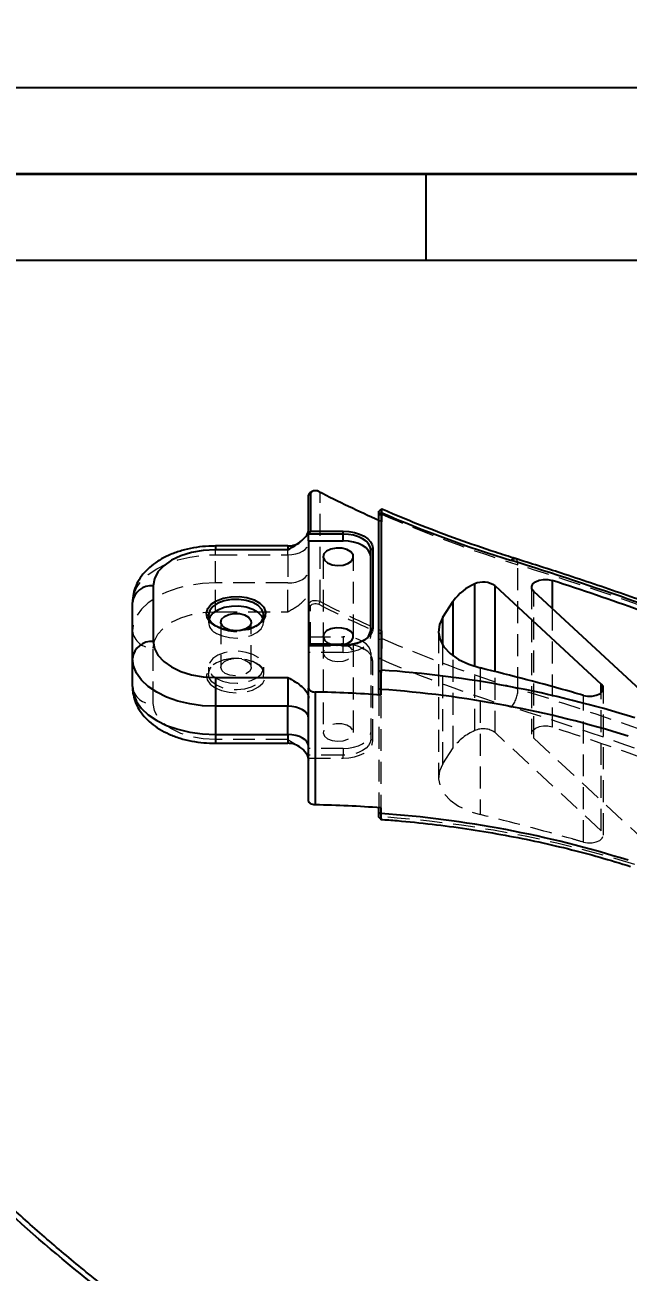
# Model space of a CAD drawing. Header units: millimetres. Extents: x 0 to 420, y -75 to 415.
# Drawn here: x 236.8 to 271.7, y 229.4 to 301.6 of the extents above; entities that cross this region are included whole.
import ezdxf

# ---------------------------------------------------------------- set-up
doc = ezdxf.new("R2010")
doc.units = ezdxf.units.MM
doc.linetypes.add('HIDDEN', pattern=[1.905, 1.27, -0.635])
doc.layers.add('SLD-0', color=179, linetype='Continuous')
doc.layers.add('치수선', color=104, linetype='Continuous')
doc.layers.add('도면층1', color=4, linetype='Continuous', lineweight=35)
doc.layers.add('도면층2', color=3, linetype='Continuous', lineweight=25)
doc.styles.add('SLDTEXTSTYLE0', font='TXT', dxfattribs={"width": 0.75})
doc.dimstyles.new('SLDDIMSTYLE5', dxfattribs={"dimtxt": 3.5, "dimasz": 3.302, "dimexe": 0, "dimexo": 0.0625, "dimgap": 0.875, "dimtad": 0, "dimtih": 1, "dimtoh": 1, "dimdec": 3, "dimlfac": 1.5, "dimrnd": 1e-09, "dimzin": 12, "dimdsep": 46, "dimtxsty": 'SLDTEXTSTYLE0', "dimblk1": 'NONE', "dimblk2": 'NONE', "dimsah": 1, "dimcen": 0, "dimadec": 0, "dimazin": 3, "dimtfac": 1, "dimtdec": 3, "dimtofl": 0, "dimtmove": 0, "dimatfit": 3, "dimldrblk": 'NONE', "dimfxl": 1, "dimfrac": 2, "dimtolj": 1, "dimtzin": 12, "dimarcsym": 0})

# ---------------------------------------------------------------- blocks, each defined once
blk = doc.blocks.new('_D_17')
at = {"layer": '치수선', "transparency": 16777216, "insert": (193.041, 184.053), "char_height": 3.5, "attachment_point": 1, "style": 'SLDTEXTSTYLE0'}
blk.add_mtext('R400', dxfattribs=at)
blk = doc.blocks.new('_None')
blk = doc.blocks.new('_D_20')
at = {"layer": '치수선', "transparency": 16777216}
blk.add_line((205.221, 112.967), (193.041, 112.967), dxfattribs=at)
at = {"layer": '치수선', "transparency": 16777216, "insert": (193.041, 117.479), "char_height": 3.5, "attachment_point": 1, "style": 'SLDTEXTSTYLE0'}
blk.add_mtext('R345', dxfattribs=at)

msp = doc.modelspace()

# ---------------------------------------------------------------- linework, layer by layer
at = {"color": 7, "linetype": 'Continuous', "lineweight": 25}
for p, q in [((253.199026, 274.421677), (253.319026, 274.519662)), ((253.199026, 272.170453), (253.199026, 274.421677)), ((253.401004, 274.633941), (253.316138, 274.584932)), ((253.319026, 274.519662), (253.319026, 272.337712)), ((257.399026, 273.413301), (257.279026, 273.315316)), ((257.279026, 264.198051), (257.279026, 273.315316)), ((257.399026, 273.413301), (257.399026, 264.296036)), ((253.199026, 272.170453), (253.319026, 272.337712)), ((255.199026, 272.170453), (253.199026, 272.170453)), ((253.199026, 271.778513), (253.199026, 272.170453)), ((253.319026, 272.337712), (255.199026, 272.337712)), ((255.199026, 272.170453), (255.199026, 272.337712)), ((255.199026, 271.778513), (255.199026, 272.170453)), ((251.999026, 271.480645), (247.799026, 271.480645)), ((247.799026, 271.480645), (247.799026, 271.260494)), ((251.999026, 271.480645), (251.999026, 271.260494)), ((253.199026, 271.778513), (255.199026, 271.778513)), ((253.199026, 271.778513), (253.199026, 265.733541)), ((251.999026, 271.260494), (247.799026, 271.260494)), ((256.799026, 271.246792), (256.919026, 271.344777)), ((256.799026, 266.628491), (256.799026, 271.246792)), ((256.919026, 271.344777), (256.919026, 266.726476)), ((262.823507, 264.511754), (262.823507, 269.282023)), ((267.31505, 269.488442), (267.31505, 267.85199)), ((244.199026, 269.182259), (244.199026, 265.949447)), ((264.003406, 269.167111), (270.156759, 263.486507)), ((264.003406, 264.204719), (264.003406, 269.167111)), ((272.420331, 263.138938), (266.243192, 268.841499)), ((242.999026, 264.969598), (242.999026, 268.20241)), ((260.97643, 267.353764), (261.585464, 268.292821)), ((261.585464, 265.111404), (261.585464, 268.292821)), ((260.97643, 265.734425), (260.97643, 267.353764)), ((256.799026, 266.628491), (256.919026, 266.726476)), ((253.199026, 265.733541), (253.199026, 263.25665)), ((255.199026, 265.733541), (253.199026, 265.733541)), ((242.999026, 263.336517), (242.999026, 264.969598)), ((257.399026, 264.296036), (257.279026, 264.198051)), ((247.799026, 263.871212), (251.999026, 263.871212)), ((247.799026, 263.871212), (247.799026, 262.198617)), ((251.999026, 263.871212), (251.999026, 262.198617)), ((253.199026, 256.724323), (253.199026, 263.25665)), ((253.586389, 263.02585), (253.586389, 256.493523)), ((257.383843, 263.178403), (257.279026, 263.247121)), ((257.279026, 262.920505), (257.279026, 263.247121)), ((257.383843, 262.851787), (257.279026, 262.920505)), ((257.383843, 263.178403), (257.383843, 262.851787)), ((270.156759, 262.996782), (270.156759, 263.486507)), ((251.999026, 262.198617), (247.799026, 262.198617)), ((247.799026, 262.198617), (247.799026, 260.565536)), ((251.999026, 260.565536), (251.999026, 262.198617)), ((247.799026, 260.565536), (251.999026, 260.565536)), ((247.799026, 260.565536), (247.799026, 260.058281)), ((247.799026, 260.058281), (251.999026, 260.058281)), ((251.999026, 260.565536), (251.999026, 260.058281)), ((257.279026, 256.061562), (257.279026, 256.327097)), ((257.383843, 256.31946), (257.383843, 255.992844)), ((257.279026, 256.061562), (257.383843, 255.992844))]:
    msp.add_line(p, q, dxfattribs=at)
at = {"color": 7, "linetype": 'HIDDEN', "lineweight": 18}
for p, q in [((253.864928, 274.594185), (253.785157, 274.640418)), ((253.864928, 268.257828), (253.864928, 274.594185)), ((257.471583, 273.30652), (257.279026, 273.251343)), ((257.351613, 272.945527), (257.279026, 272.977452)), ((257.279026, 272.924727), (257.351613, 272.945527)), ((257.471583, 272.881919), (257.351613, 272.945527)), ((257.471583, 272.881919), (257.471583, 273.30652)), ((247.799026, 270.973391), (247.799026, 271.480645)), ((251.999026, 270.973391), (251.999026, 271.480645)), ((247.799026, 269.340309), (247.799026, 270.973391)), ((247.799026, 270.973391), (251.999026, 270.973391)), ((251.999026, 270.973391), (251.999026, 269.340309)), ((254.039026, 270.854853), (254.039026, 266.236551)), ((255.799026, 266.236551), (255.799026, 270.854853)), ((265.331287, 263.203891), (265.331287, 270.38945)), ((251.999026, 269.340309), (247.799026, 269.340309)), ((247.799026, 267.667715), (247.799026, 269.340309)), ((251.999026, 267.667715), (251.999026, 269.340309)), ((266.12149, 269.086362), (266.12149, 260.594338)), ((266.243192, 260.349475), (266.243192, 268.841499)), ((253.319026, 267.987336), (253.199026, 268.08532)), ((253.319026, 265.805386), (253.319026, 267.987336)), ((253.785157, 268.108091), (253.864928, 268.257828)), ((267.31505, 267.85199), (267.31505, 260.996418)), ((247.399026, 267.467868), (247.399026, 267.075929)), ((247.799026, 267.667715), (251.999026, 267.667715)), ((250.599026, 267.075929), (250.599026, 267.467868)), ((247.782605, 266.863856), (247.867472, 266.814848)), ((248.119026, 267.075929), (248.119026, 264.462998)), ((249.879026, 264.462998), (249.879026, 267.075929)), ((250.130581, 266.814848), (250.215448, 266.863856)), ((256.799026, 266.236551), (256.799026, 266.628491)), ((257.351613, 266.4132), (257.279026, 266.3924)), ((257.351613, 266.4132), (257.471583, 266.545562)), ((257.471583, 266.120961), (257.471583, 266.545562)), ((260.722478, 266.544095), (260.722478, 258.05207)), ((253.199026, 266.226036), (255.199026, 266.226036)), ((253.199026, 265.834096), (255.199026, 265.834096)), ((253.319026, 265.805386), (253.199026, 265.834096)), ((253.199026, 265.70483), (255.199026, 265.70483)), ((255.199026, 265.805386), (253.319026, 265.805386)), ((254.039026, 266.236551), (254.039026, 260.684074)), ((255.199026, 266.226036), (255.199026, 265.834096)), ((255.199026, 265.805386), (255.199026, 265.834096)), ((255.199026, 265.70483), (255.199026, 265.733541)), ((255.199026, 265.312891), (255.199026, 265.70483)), ((255.799026, 260.684074), (255.799026, 266.236551)), ((256.330581, 265.97547), (256.415448, 266.024479)), ((257.279026, 266.065784), (257.471583, 266.120961)), ((260.97643, 258.861739), (260.97643, 265.734425)), ((244.199026, 262.356668), (244.199026, 265.589479)), ((255.199026, 265.312891), (253.199026, 265.312891)), ((256.415448, 265.514448), (256.330581, 265.563456)), ((256.799026, 265.302375), (256.799026, 260.684074)), ((257.279026, 265.019262), (257.399026, 264.921277)), ((261.585464, 259.800797), (261.585464, 265.111404)), ((247.399026, 264.462998), (247.399026, 264.071058)), ((247.867472, 264.724079), (247.782605, 264.67507)), ((250.215448, 264.67507), (250.130581, 264.724079)), ((250.599026, 264.071058), (250.599026, 264.462998)), ((256.919026, 264.812451), (256.799026, 264.910436)), ((256.919026, 260.194149), (256.919026, 264.812451)), ((257.399026, 255.804012), (257.399026, 264.296036)), ((262.823507, 260.789998), (262.823507, 264.511754)), ((263.148347, 264.421268), (263.148347, 255.929243)), ((264.003406, 260.675087), (264.003406, 264.204719)), ((257.279026, 262.920505), (257.279026, 256.388178)), ((269.118164, 254.337279), (269.118164, 262.829304)), ((270.156759, 254.994483), (270.156759, 262.996782)), ((270.278462, 254.74962), (270.278462, 263.241645)), ((256.799026, 260.684074), (256.799026, 260.292134)), ((270.156759, 254.994483), (264.003406, 260.675087)), ((251.999026, 260.278432), (247.799026, 260.278432)), ((247.799026, 260.058281), (247.799026, 260.278432)), ((251.999026, 260.058281), (251.999026, 260.278432)), ((256.919026, 260.194149), (256.799026, 260.292134)), ((266.243192, 260.349475), (272.420331, 254.646913)), ((255.199026, 259.760413), (253.199026, 259.760413)), ((255.199026, 259.368474), (253.199026, 259.368474)), ((253.199026, 259.201214), (255.199026, 259.201214)), ((255.199026, 259.760413), (255.199026, 259.368474)), ((255.199026, 259.201214), (255.199026, 259.368474)), ((260.97643, 258.861739), (261.585464, 259.800797)), ((257.279026, 256.327097), (257.279026, 256.388178)), ((257.279026, 256.388178), (257.383843, 256.31946))]:
    msp.add_line(p, q, dxfattribs=at)
at = {"color": 7, "linetype": 'Continuous', "lineweight": 25, "flags": 128}
for points in [[(253.785157, 274.640418), (253.718269, 274.665912), (253.641609, 274.679422), (253.56146, 274.679841), (253.484389, 274.667134), (253.416712, 274.642343), (253.363975, 274.607499), (253.330498, 274.565457), (253.319026, 274.519662)], [(255.199026, 272.337712), (255.534582, 272.318633), (255.857242, 272.26213), (256.154607, 272.170372), (256.41525, 272.046888), (256.629154, 271.896422), (256.788099, 271.724757), (256.885977, 271.538489), (256.919026, 271.344777)], [(256.799026, 271.246792), (256.768283, 271.42699), (256.677234, 271.600262), (256.529378, 271.759951), (256.330397, 271.899919), (256.087939, 272.014788), (255.81132, 272.100143), (255.511171, 272.152705), (255.199026, 272.170453)], [(256.799026, 270.854853), (256.768283, 271.03505), (256.677234, 271.208322), (256.529378, 271.368011), (256.330397, 271.507979), (256.087939, 271.622848), (255.81132, 271.708204), (255.511171, 271.760765), (255.199026, 271.778513)], [(247.799026, 271.260494), (247.096701, 271.220562), (246.421366, 271.102298), (245.798973, 270.910248), (245.253442, 270.651793), (244.805736, 270.336865), (244.47306, 269.977565), (244.268199, 269.587702), (244.199026, 269.182259)], [(254.296772, 270.495633), (254.563576, 270.390125), (254.878385, 270.347382), (255.198683, 270.373175), (255.481211, 270.464021), (255.687814, 270.607651), (255.790587, 270.784668), (255.775652, 270.971163), (255.645024, 271.14195), (255.416346, 271.273962), (255.120503, 271.349372), (254.797449, 271.357994), (254.490814, 271.298665), (254.242012, 271.179395), (254.084645, 271.016295), (254.039965, 270.831391), (254.114008, 270.649656), (254.296772, 270.495633)], [(266.243192, 268.841499), (266.142256, 268.981821), (266.125661, 269.133457), (266.195203, 269.279997), (266.343357, 269.405577), (266.554085, 269.496608), (266.80458, 269.543234), (267.067729, 269.54041), (267.31505, 269.488442)], [(247.782803, 266.863742), (247.49977, 267.079205), (247.327931, 267.330761), (247.280029, 267.599753), (247.359617, 267.86623), (247.560793, 268.11043), (247.868636, 268.314241), (248.260315, 268.462547), (248.70678, 268.54435), (249.174921, 268.553582), (249.630016, 268.489559), (250.038313, 268.357029), (250.369531, 268.16582), (250.599105, 267.930115), (250.710009, 267.667395), (250.694017, 267.397143), (250.552315, 267.139404), (250.295413, 266.913293), (249.942364, 266.735579), (249.519351, 266.619442), (249.057749, 266.573497), (248.591792, 266.60115), (248.156037, 266.700351), (247.782803, 266.863742)], [(250.171479, 266.839352), (250.204967, 266.860835), (250.443946, 267.071171), (250.575762, 267.310929), (250.590638, 267.562325), (250.487472, 267.806717), (250.273914, 268.025977), (249.965805, 268.203845), (249.585993, 268.327129), (249.162649, 268.386686), (248.72717, 268.378098), (248.311853, 268.302002), (247.9475, 268.164043), (247.661135, 267.974451), (247.473995, 267.747289), (247.399959, 267.499403), (247.444519, 267.249178), (247.60437, 267.015173), (247.826574, 266.839352)], [(250.5626, 267.271898), (250.487472, 267.414777), (250.273914, 267.634038), (249.965805, 267.811906), (249.585993, 267.93519), (249.162649, 267.994746), (248.72717, 267.986158), (248.311853, 267.910063), (247.9475, 267.772103), (247.661135, 267.582512), (247.473995, 267.355349), (247.435453, 267.271898)], [(248.376772, 266.716709), (248.194008, 266.870731), (248.119965, 267.052467), (248.164645, 267.237371), (248.322012, 267.400471), (248.570814, 267.51974), (248.877449, 267.57907), (249.200503, 267.570448), (249.496346, 267.495038), (249.725024, 267.363025), (249.855652, 267.192238), (249.870587, 267.005743), (249.767814, 266.828727), (249.561211, 266.685097), (249.278683, 266.59425), (249.174183, 266.57808)], [(260.97643, 267.353764), (260.778578, 266.929475), (260.723527, 266.491233), (260.813268, 266.054904), (261.044554, 265.636288), (261.409009, 265.250542), (261.893438, 264.911632), (262.4803, 264.631831), (263.148347, 264.421268)], [(248.82387, 266.57808), (248.643576, 266.611201), (248.376772, 266.716709)], [(255.042222, 265.733541), (255.198683, 265.754873), (255.481211, 265.845719), (255.687814, 265.98935), (255.790587, 266.166366), (255.775652, 266.352861), (255.645024, 266.523648), (255.416346, 266.655661), (255.120503, 266.73107), (254.797449, 266.739693), (254.490814, 266.680363), (254.242012, 266.561094), (254.084645, 266.397993), (254.039965, 266.213089), (254.114008, 266.031354), (254.296772, 265.877332), (254.296772, 265.877332)], [(256.919026, 266.726476), (256.885977, 266.532764), (256.788099, 266.346496), (256.629154, 266.174831), (256.41525, 266.024365), (256.154607, 265.90088), (255.857242, 265.809123), (255.534582, 265.75262), (255.199026, 265.733541)], [(244.199026, 265.949447), (244.268199, 265.544004), (244.47306, 265.154141), (244.805736, 264.794841), (245.253442, 264.479913), (245.798973, 264.221458), (246.421366, 264.029408), (247.096701, 263.911144), (247.799026, 263.871212)], [(254.296772, 265.877332), (254.563576, 265.771824), (254.795831, 265.733541)], [(247.799026, 262.198617), (247.048141, 262.232733), (246.315745, 262.334239), (245.619872, 262.500636), (244.977657, 262.727828), (244.404914, 263.010219), (243.915745, 263.340857), (243.522195, 263.711599), (243.233955, 264.113318), (243.058122, 264.536121), (242.999026, 264.969598)], [(242.999026, 263.336517), (243.058122, 262.90304), (243.233955, 262.480237), (243.522195, 262.078518), (243.915745, 261.707775), (244.404914, 261.377137), (244.977657, 261.094746), (245.619872, 260.867555), (246.315745, 260.701157), (247.048141, 260.599651), (247.799026, 260.565536)], [(253.199026, 263.25665), (253.206407, 263.212495), (253.228277, 263.16997), (253.263829, 263.130644), (253.31175, 263.095968), (253.370274, 263.067222), (253.437239, 263.045466), (253.510174, 263.031504), (253.586389, 263.02585)], [(269.118164, 262.829304), (269.364784, 262.784501), (269.623277, 262.787444), (269.866644, 262.837826), (270.069468, 262.930385), (270.210565, 263.055453), (270.275197, 263.199967), (270.256615, 263.348835), (270.156759, 263.486507)], [(253.199026, 261.505872), (253.175969, 261.64102), (253.107682, 261.770974), (252.99679, 261.890741), (252.847554, 261.995717), (252.665711, 262.081869), (252.458246, 262.145885), (252.233135, 262.185307), (251.999026, 262.198617)], [(253.199026, 259.872791), (253.175969, 260.007938), (253.107682, 260.137893), (252.99679, 260.257659), (252.847554, 260.362635), (252.665711, 260.448787), (252.458246, 260.512804), (252.233135, 260.552225), (251.999026, 260.565536)], [(253.586389, 256.493523), (253.510174, 256.499177), (253.437239, 256.513139), (253.370274, 256.534895), (253.31175, 256.563642), (253.263829, 256.598318), (253.228277, 256.637644), (253.206407, 256.680169), (253.199026, 256.724323)]]:
    msp.add_lwpolyline(points, dxfattribs=at)
at = {"color": 7, "linetype": 'HIDDEN', "lineweight": 18, "flags": 128}
for points in [[(251.999026, 270.973391), (252.233135, 270.986702), (252.458246, 271.026123), (252.665711, 271.090139), (252.847554, 271.176291), (252.99679, 271.281267), (253.107682, 271.401034), (253.175969, 271.530988), (253.199026, 271.666136)], [(242.999026, 268.20241), (243.058122, 268.635887), (243.233955, 269.05869), (243.522195, 269.460409), (243.915745, 269.831151), (244.404914, 270.161789), (244.977657, 270.44418), (245.619872, 270.671372), (246.315745, 270.837769), (247.048141, 270.939275), (247.799026, 270.973391)], [(265.331287, 270.38945), (265.324006, 270.509074), (265.302444, 270.60847), (265.267428, 270.683819), (265.220305, 270.732224), (265.189724, 270.746688)], [(251.999026, 269.340309), (252.233135, 269.35362), (252.458246, 269.393041), (252.665711, 269.457058), (252.847554, 269.543209), (252.99679, 269.648186), (253.107682, 269.767952), (253.175969, 269.897906), (253.199026, 270.033054)], [(247.799026, 269.340309), (247.048141, 269.306194), (246.315745, 269.204688), (245.619872, 269.03829), (244.977657, 268.811099), (244.404914, 268.528707), (243.915745, 268.19807), (243.522195, 267.827327), (243.233955, 267.425608), (243.058122, 267.002805), (242.999026, 266.569328)], [(253.864928, 268.257828), (253.769373, 268.294249), (253.659859, 268.313549), (253.54536, 268.314148), (253.435259, 268.295995), (253.338578, 268.260579), (253.263239, 268.210801), (253.215415, 268.150741), (253.199026, 268.08532)], [(253.319026, 267.987336), (253.330498, 268.03313), (253.363975, 268.075172), (253.416712, 268.110016), (253.484389, 268.134808), (253.56146, 268.147515), (253.641609, 268.147096), (253.718269, 268.133586), (253.785157, 268.108091)], [(244.199026, 265.589479), (244.268199, 265.994923), (244.47306, 266.384785), (244.805736, 266.744085), (245.253442, 267.059014), (245.798973, 267.317469), (246.421366, 267.509519), (247.096701, 267.627782), (247.799026, 267.667715)], [(247.867655, 266.422802), (248.21485, 266.27081), (248.620203, 266.178531), (249.053652, 266.152807), (249.48305, 266.195546), (249.876549, 266.30358), (250.204967, 266.468896), (250.443946, 266.679232), (250.575762, 266.918989), (250.590638, 267.170386), (250.5626, 267.271898)], [(249.174183, 266.57808), (248.958385, 266.568457), (248.82387, 266.57808)], [(254.296772, 264.943156), (254.563576, 264.837648), (254.878385, 264.794904), (255.198683, 264.820697), (255.481211, 264.911543), (255.687814, 265.055174), (255.790587, 265.23219), (255.775652, 265.418685), (255.645024, 265.589472), (255.416346, 265.721485), (255.120503, 265.796895), (254.797449, 265.805517), (254.490814, 265.746187), (254.242012, 265.626918), (254.084645, 265.463818), (254.039965, 265.278913), (254.114008, 265.097178), (254.296772, 264.943156)], [(254.795831, 265.733541), (254.878385, 265.72908), (255.042222, 265.733541)], [(255.199026, 265.312891), (255.511171, 265.330639), (255.81132, 265.3832), (256.087939, 265.468556), (256.330397, 265.583425), (256.529378, 265.723393), (256.677234, 265.883082), (256.768283, 266.056354), (256.799026, 266.236551)], [(256.799026, 265.302375), (256.768283, 265.482572), (256.677234, 265.655845), (256.529378, 265.815533), (256.330397, 265.955502), (256.087939, 266.070371), (255.81132, 266.155726), (255.511171, 266.208288), (255.199026, 266.226036)], [(255.199026, 265.834096), (255.511171, 265.816348), (255.81132, 265.763787), (256.087939, 265.678431), (256.330397, 265.563562), (256.529378, 265.423594), (256.677234, 265.263905), (256.768283, 265.090633), (256.799026, 264.910436)], [(256.919026, 264.812451), (256.885977, 265.006163), (256.788099, 265.192431), (256.629154, 265.364096), (256.41525, 265.514562), (256.154607, 265.638046), (255.857242, 265.729803), (255.534582, 265.786307), (255.199026, 265.805386)], [(247.782803, 263.270962), (248.156037, 263.107571), (248.591792, 263.008371), (249.057749, 262.980717), (249.519351, 263.026663), (249.942364, 263.142799), (250.295413, 263.320513), (250.552315, 263.546624), (250.694017, 263.804363), (250.710009, 264.074615), (250.599105, 264.337336), (250.369531, 264.573041), (250.038313, 264.764249), (249.630016, 264.896779), (249.174921, 264.960803), (248.70678, 264.951571), (248.260315, 264.869768), (247.868636, 264.721461), (247.560793, 264.51765), (247.359617, 264.273451), (247.280029, 264.006973), (247.327931, 263.737982), (247.49977, 263.486426), (247.782803, 263.270962)], [(247.867655, 263.809871), (248.21485, 263.65788), (248.620203, 263.5656), (249.053652, 263.539876), (249.48305, 263.582616), (249.876549, 263.69065), (250.204967, 263.855965), (250.443946, 264.066301), (250.575762, 264.306058), (250.590638, 264.557455), (250.487472, 264.801847), (250.273914, 265.021107), (249.965805, 265.198975), (249.585993, 265.322259), (249.162649, 265.381816), (248.72717, 265.373228), (248.311853, 265.297132), (247.9475, 265.159173), (247.661135, 264.969581), (247.473995, 264.742419), (247.399959, 264.494533), (247.444519, 264.244308), (247.60437, 264.010303), (247.867655, 263.809871)], [(247.867655, 263.417932), (247.60437, 263.618363), (247.444519, 263.852368), (247.399959, 264.102593), (247.473995, 264.350479), (247.661135, 264.577642), (247.9475, 264.767233), (248.311853, 264.905193), (248.72717, 264.981288), (249.162649, 264.989876), (249.585993, 264.93032), (249.965805, 264.807036), (250.273914, 264.629168), (250.487472, 264.409907), (250.590638, 264.165516), (250.575762, 263.914119), (250.443946, 263.674362), (250.204967, 263.464025), (249.876549, 263.29871), (249.48305, 263.190676), (249.053652, 263.147936), (248.620203, 263.17366), (248.21485, 263.26594), (247.867655, 263.417932)], [(248.376772, 264.103778), (248.194008, 264.257801), (248.119965, 264.439536), (248.164645, 264.62444), (248.322012, 264.787541), (248.570814, 264.90681), (248.877449, 264.966139), (249.200503, 264.957517), (249.496346, 264.882108), (249.725024, 264.750095), (249.855652, 264.579308), (249.870587, 264.392813), (249.767814, 264.215796), (249.561211, 264.072166), (249.278683, 263.98132), (248.958385, 263.955527), (248.643576, 263.998271), (248.376772, 264.103778)], [(247.799026, 260.278432), (247.096701, 260.318365), (246.421366, 260.436628), (245.798973, 260.628678), (245.253442, 260.887133), (244.805736, 261.202062), (244.47306, 261.561361), (244.268199, 261.951224), (244.199026, 262.356668)], [(254.296772, 260.324854), (254.563576, 260.219346), (254.878385, 260.176602), (255.198683, 260.202395), (255.481211, 260.293242), (255.687814, 260.436872), (255.790587, 260.613888), (255.775652, 260.800384), (255.645024, 260.97117), (255.416346, 261.103183), (255.120503, 261.178593), (254.797449, 261.187215), (254.490814, 261.127885), (254.242012, 261.008616), (254.084645, 260.845516), (254.039965, 260.660612), (254.114008, 260.478876), (254.296772, 260.324854)], [(255.199026, 259.760413), (255.511171, 259.778161), (255.81132, 259.830723), (256.087939, 259.916078), (256.330397, 260.030947), (256.529378, 260.170915), (256.677234, 260.330604), (256.768283, 260.503876), (256.799026, 260.684074)], [(267.31505, 260.996418), (267.067729, 261.048386), (266.80458, 261.05121), (266.554085, 261.004583), (266.343357, 260.913553), (266.195203, 260.787972), (266.125661, 260.641433), (266.142256, 260.489796), (266.243192, 260.349475)], [(256.799026, 260.292134), (256.768283, 260.111937), (256.677234, 259.938665), (256.529378, 259.778976), (256.330397, 259.639008), (256.087939, 259.524139), (255.81132, 259.438783), (255.511171, 259.386222), (255.199026, 259.368474)], [(255.199026, 259.201214), (255.534582, 259.220293), (255.857242, 259.276797), (256.154607, 259.368554), (256.41525, 259.492038), (256.629154, 259.642504), (256.788099, 259.814169), (256.885977, 260.000437), (256.919026, 260.194149)], [(260.97643, 258.861739), (260.778578, 258.437451), (260.723527, 257.999208), (260.813268, 257.56288), (261.044554, 257.144264), (261.409009, 256.758517), (261.893438, 256.419608), (262.4803, 256.139806), (263.148347, 255.929243)], [(269.118164, 254.337279), (269.364784, 254.292476), (269.623277, 254.29542), (269.866644, 254.345802), (270.069468, 254.43836), (270.210565, 254.563428), (270.275197, 254.707943), (270.256615, 254.856811), (270.156759, 254.994483)]]:
    msp.add_lwpolyline(points, dxfattribs=at)
at = {"color": 7, "linetype": 'Continuous', "lineweight": 25}
for centre, radius, start, end in [((253.402325, 274.399473), 0.204508, 114.92546066, 173.76687259), ((283.449142, 332.462302), 64.987094, 242.84111156, 246.25310285), ((287.492387, 343.595853), 76.3623, 246.79097882, 252.83214411), ((251.999026, 272.680645), 1.2, 270, 308.79365478), ((265.157694, 270.505607), 0.243199, 82.43212076, 147.59364883), ((210.038115, 93.240437), 185.700675, 68.13041085, 72.79965478), ((263.951636, 266.600761), 2.908923, 112.81870036, 144.43127068), ((263.315107, 268.214718), 1.175078, 54.14414349, 114.73075753), ((244.099048, 268.079968), 1.106815, 84.81742213, 173.64865986), ((256.014073, 266.702777), 0.788461, 296.95536569, 354.59375082), ((244.099048, 264.847157), 1.106815, 84.81742213, 173.64865986), ((253.068168, 200.897223), 63.546564, 72.57617204, 86.09211948), ((252.334886, 194.211716), 68.825514, 85.79307167, 88.95809293), ((253.061845, 201.064963), 62.263626, 72.57350712, 86.01964178), ((251.999026, 258.858281), 1.2, 51.27851538, 90), ((252.334886, 187.679389), 68.825514, 85.79307167, 88.95809293), ((253.061845, 193.879404), 62.263626, 72.57350712, 86.01964178)]:
    msp.add_arc(centre, radius, start, end, dxfattribs=at)
at = {"color": 7, "linetype": 'HIDDEN', "lineweight": 18}
for centre, radius, start, end in [((253.599625, 274.050318), 0.605126, 63.99645555, 117.93543262), ((283.507761, 332.378183), 64.94373, 242.84245762, 246.36531871), ((287.453896, 342.043295), 74.991221, 246.43363862, 252.842304), ((210.110826, 92.005812), 186.735165, 68.13493086, 72.79955994), ((283.468481, 325.969112), 65.030743, 242.84169044, 246.32125744), ((283.507761, 326.041827), 64.94373, 242.84245762, 246.36531871), ((248.117894, 267.084724), 0.707644, 164.66256759, 249.29099099), ((244.099048, 266.691769), 1.106815, 186.35134014, 275.18257787), ((248.999026, 268.930389), 2.397307, 240.72047859, 299.27952141), ((255.271747, 267.892292), 2.18867, 268.09595137, 300.16328487), ((287.453896, 334.857736), 74.991221, 246.43363862, 252.842304), ((287.492387, 335.103828), 76.3623, 246.79097882, 252.83214411), ((244.099048, 263.458958), 1.106815, 186.35134014, 275.18257787), ((263.590448, 263.228491), 1.741013, 321.46775788, 359.19040919), ((210.110826, 84.820253), 186.735165, 68.13493086, 72.79955994), ((210.038115, 84.748412), 185.700675, 68.13041085, 72.79965478), ((263.951636, 258.108737), 2.908923, 112.81870036, 144.43127068), ((263.315107, 259.722694), 1.175078, 54.14414349, 114.73075753), ((253.068168, 192.405199), 63.546564, 72.57617204, 86.09211948)]:
    msp.add_arc(centre, radius, start, end, dxfattribs=at)
at = {"color": 7, "linetype": 'Continuous', "lineweight": 25}
for points, knots in [([(257.442607, 273.610418), (257.415847, 273.592275), (257.362155, 273.555873), (257.306795, 273.519398), (257.279026, 273.501102)], [0, 0, 0, 0, 0.498392931, 1, 1, 1, 1]), ([(257.446984, 273.610633), (257.439566, 273.603092), (257.424747, 273.588028), (257.407593, 273.471499), (257.399026, 273.413301)], [0, 0, 0, 0, 0.500564264, 1, 1, 1, 1]), ([(265.189572, 270.746735), (264.802201, 270.868927), (263.678014, 271.223538), (261.856643, 271.850771), (259.785441, 272.631174), (258.327413, 273.228502), (257.570292, 273.558065), (257.447303, 273.611601)], [0, 0, 0, 0, 0.143782761, 0.417270656, 0.690728854, 0.94976077, 1, 1, 1, 1]), ([(257.279026, 273.315316), (257.279026, 273.324789), (257.279026, 273.343714), (257.279026, 273.369566), (257.279026, 273.397402), (257.279026, 273.425618), (257.279026, 273.452393), (257.279026, 273.473811), (257.279026, 273.48951), (257.279026, 273.497451), (257.279026, 273.500741), (257.279026, 273.500978), (257.279026, 273.501097)], [0, 0, 0, 0, 0.083497817, 0.166803967, 0.250106515, 0.374518437, 0.49938405, 0.62518688, 0.7503124, 0.874946904, 0.937601501, 1, 1, 1, 1]), ([(251.999026, 271.260494), (252.289203, 271.42801), (252.58125, 271.59654), (252.924753, 271.894323), (253.020973, 271.99884), (253.124607, 272.167319), (253.151996, 272.225187), (253.189052, 272.341602), (253.199026, 272.400551), (253.199026, 272.460364)], [0, 0, 0, 0, 0.5, 0.5, 0.75, 0.75, 0.875, 0.875, 1, 1, 1, 1]), ([(247.799026, 271.480645), (247.670174, 271.478628), (247.303111, 271.472882), (246.701419, 271.409803), (246.01225, 271.27014), (245.355954, 271.0603), (244.745573, 270.780451), (244.215328, 270.44143), (243.778401, 270.056066), (243.439931, 269.641499), (243.194934, 269.195927), (243.031354, 268.713893), (243.010055, 268.376909), (242.999026, 268.20241)], [0, 0, 0, 0, 0.053751364, 0.153122464, 0.253080774, 0.353989141, 0.45621727, 0.55983828, 0.653025367, 0.742403505, 0.82801983, 0.910943951, 1, 1, 1, 1]), ([(279.50572, 265.666903), (278.965218, 265.882691), (277.343492, 266.530142), (274.595462, 267.570824), (271.243328, 268.769601), (268.106321, 269.827909), (266.071192, 270.46901), (265.189572, 270.746735)], [0, 0, 0, 0, 0.117234902, 0.351752368, 0.586265419, 0.820769624, 1, 1, 1, 1]), ([(276.101526, 266.37874), (274.878832, 266.846875), (273.643654, 267.304312), (272.395992, 267.751051), (270.722293, 268.350338), (269.028646, 268.929469), (267.31505, 269.488442)], [0.8230430225, 0.8230430225, 0.8230430225, 0.8230430225, 0.875, 0.875, 0.875, 0.9447026046, 0.9447026046, 0.9447026046, 0.9447026046]), ([(257.399026, 264.296036), (257.398781, 264.28828), (257.39829, 264.272766), (257.397317, 264.239194), (257.395617, 264.17576), (257.393249, 264.071682), (257.390616, 263.930618), (257.388289, 263.778244), (257.386369, 263.62064), (257.38517, 263.48945), (257.384486, 263.388194), (257.384118, 263.314533), (257.383885, 263.243955), (257.383857, 263.200229), (257.383843, 263.178403)], [0, 0, 0, 0, 0.031395063, 0.062789801, 0.125463995, 0.2503744, 0.375237262, 0.499819073, 0.625022355, 0.749569411, 0.812609725, 0.874955118, 0.937584263, 1, 1, 1, 1]), ([(269.118164, 262.829304), (268.908562, 262.89034), (268.698535, 262.95094), (268.488085, 263.011104), (266.732174, 263.513088), (264.952262, 263.983143), (263.148347, 264.421268)], [0.86591899314, 0.86591899314, 0.86591899314, 0.86591899314, 0.875, 0.875, 0.875, 0.95077284823, 0.95077284823, 0.95077284823, 0.95077284823]), ([(251.999026, 263.871212), (252.289203, 263.703696), (252.58125, 263.535166), (252.924753, 263.237383), (253.020973, 263.132866), (253.124607, 262.964387), (253.151996, 262.906519), (253.189052, 262.790104), (253.199026, 262.731155), (253.199026, 262.671342)], [0, 0, 0, 0, 0.5, 0.5, 0.75, 0.75, 0.875, 0.875, 1, 1, 1, 1]), ([(257.279026, 263.247121), (257.279026, 263.259424), (257.279026, 263.284016), (257.279026, 263.322941), (257.279026, 263.369793), (257.279026, 263.425546), (257.279026, 263.490244), (257.279026, 263.556337), (257.279026, 263.623193), (257.279026, 263.690264), (257.279026, 263.756808), (257.279026, 263.822113), (257.279026, 263.88574), (257.279026, 263.947005), (257.279026, 264.005251), (257.279026, 264.060023), (257.279026, 264.110924), (257.279026, 264.149616), (257.279026, 264.178218), (257.279026, 264.191432), (257.279026, 264.198051)], [0, 0, 0, 0, 0.04159891, 0.083152154, 0.124841786, 0.187214252, 0.250016559, 0.312312143, 0.374543326, 0.437280515, 0.499777044, 0.561964358, 0.624439549, 0.687190236, 0.74943066, 0.811702289, 0.874503922, 0.937193154, 0.968541423, 1, 1, 1, 1]), ([(242.999026, 263.336517), (243.004763, 263.211927), (243.018181, 262.920486), (243.140787, 262.474514), (243.362959, 262.017293), (243.675176, 261.59523), (244.073824, 261.210389), (244.558028, 260.867885), (245.120973, 260.576105), (245.748446, 260.343421), (246.422154, 260.177371), (247.111089, 260.076373), (247.574433, 260.064187), (247.799026, 260.058281)], [0, 0, 0, 0, 0.0636264569, 0.1488347209, 0.2341804519, 0.3217101494, 0.4129246048, 0.5082733091, 0.6068335358, 0.7068933011, 0.8068445601, 0.9063733975, 1, 1, 1, 1]), ([(252.745549, 259.789455), (252.762066, 259.778838), (252.937688, 259.665959), (253.132313, 259.423021), (253.178901, 259.182475), (253.199026, 259.078562)], [0, 0, 0, 0, 0.055682615, 0.592066872, 1, 1, 1, 1]), ([(257.279026, 255.788056), (257.279026, 255.785178), (257.279026, 255.775282), (257.279026, 255.864351), (257.279026, 255.995807), (257.279026, 256.061562)], [0, 0, 0, 0, 0.17011502, 0.584887641, 1, 1, 1, 1]), ([(257.279026, 255.775448), (257.297557, 255.755507), (257.334611, 255.715636), (257.371595, 255.675796), (257.390083, 255.65588)], [0, 0, 0, 0, 0.500114852, 1, 1, 1, 1]), ([(257.383843, 255.992844), (257.384091, 255.915463), (257.384587, 255.760811), (257.387296, 255.655677), (257.3897, 255.667248), (257.390406, 255.670642)], [0, 0, 0, 0, 0.414419712, 0.828246251, 1, 1, 1, 1]), ([(257.389218, 255.654888), (257.700517, 255.631208), (258.693127, 255.555702), (260.355704, 255.383462), (262.365188, 255.117638), (264.347493, 254.791837), (266.29786, 254.408707), (268.209727, 253.967703), (270.068227, 253.478732), (271.262571, 253.109619), (271.852677, 252.927247)], [0, 0, 0, 0, 0.061488182, 0.1960616, 0.330630714, 0.465180624, 0.59970736, 0.734207059, 0.868676042, 1, 1, 1, 1]), ([(255.393144, 218.926444), (250.893356, 221.471828), (246.701718, 224.20811), (238.935643, 230.06009), (235.390196, 233.154006), (232.183515, 236.412063)], [0, 0, 0, 0, 0.5, 0.5, 1, 1, 1, 1]), ([(255.802987, 218.957452), (255.605614, 219.066791), (254.468608, 219.696661), (252.464964, 220.899377), (249.794957, 222.568588), (247.203029, 224.297618), (244.68087, 226.081067), (242.235422, 227.916845), (239.877123, 229.797056), (237.612716, 231.71423), (235.453421, 233.668644), (233.836067, 235.202554), (232.969759, 236.097724), (232.758465, 236.316057)], [0, 0, 0, 0, 0.021890407, 0.126103996, 0.23056981, 0.335395278, 0.440687859, 0.546471368, 0.652191765, 0.757285161, 0.86196291, 0.966332571, 1, 1, 1, 1]), ([(222.251541, 234.138948), (223.704618, 232.174188), (225.288103, 230.268505), (228.70811, 226.573799), (230.544649, 224.78478), (234.468189, 221.323804), (236.55519, 219.651845), (240.981959, 216.42722), (243.321711, 214.874546), (245.791559, 213.383615)], [0, 0, 0, 0, 0.25, 0.25, 0.5, 0.5, 0.75, 0.75, 1, 1, 1, 1]), ([(245.204179, 212.4184), (242.719643, 213.919201), (240.365848, 215.481981), (235.912268, 218.727287), (233.8125, 220.40982), (229.864706, 223.892419), (228.01668, 225.692486), (224.575004, 229.409772), (222.981338, 231.326986), (221.518756, 233.303529)], [0, 0, 0, 0, 0.25, 0.25, 0.5, 0.5, 0.75, 0.75, 1, 1, 1, 1])]:
    msp.add_open_spline(points, degree=3, knots=knots, dxfattribs=at)
at = {"color": 7, "linetype": 'HIDDEN', "lineweight": 18}
for points, knots in [([(257.471583, 273.30652), (257.471224, 273.352323), (257.470511, 273.4433), (257.465164, 273.538565), (257.457115, 273.5904), (257.451021, 273.619234), (257.447045, 273.610763), (257.446984, 273.610633)], [0, 0, 0, 0, 0.253356866, 0.503232785, 0.751026066, 0.996193375, 1, 1, 1, 1]), ([(251.999026, 267.667715), (252.289203, 267.835231), (252.58125, 268.00376), (252.924753, 268.301543), (253.020973, 268.406061), (253.124607, 268.574539), (253.151996, 268.632407), (253.189052, 268.748823), (253.199026, 268.807772), (253.199026, 268.867585)], [0, 0, 0, 0, 0.5, 0.5, 0.75, 0.75, 0.875, 0.875, 1, 1, 1, 1]), ([(257.399026, 264.921277), (257.400092, 264.929502), (257.40222, 264.945916), (257.406458, 264.980755), (257.411728, 265.027068), (257.417994, 265.087304), (257.424188, 265.152121), (257.430266, 265.221276), (257.43814, 265.31874), (257.447457, 265.450027), (257.45728, 265.618736), (257.463833, 265.764481), (257.467742, 265.879644), (257.469918, 265.9645), (257.471324, 266.04627), (257.471497, 266.096141), (257.471583, 266.120961)], [0, 0, 0, 0, 0.030700566, 0.061260302, 0.122121551, 0.182941627, 0.244077628, 0.305805033, 0.367370473, 0.490752954, 0.615952918, 0.742493892, 0.806227954, 0.870338057, 0.93546772, 1, 1, 1, 1]), ([(276.101526, 257.886715), (274.878832, 258.35485), (273.643654, 258.812287), (272.395992, 259.259027), (270.722293, 259.858314), (269.028646, 260.437444), (267.31505, 260.996418)], [0.8230430225, 0.8230430225, 0.8230430225, 0.8230430225, 0.875, 0.875, 0.875, 0.9447026046, 0.9447026046, 0.9447026046, 0.9447026046]), ([(251.999026, 260.278432), (252.000059, 260.277836), (252.266214, 260.124226), (252.506347, 259.956515), (252.745549, 259.789455)], [0, 0, 0, 0, 0.003880923, 1, 1, 1, 1]), ([(257.393283, 255.676114), (257.393563, 255.679968), (257.394149, 255.688023), (257.395091, 255.704586), (257.395979, 255.722819), (257.396811, 255.74221), (257.397541, 255.760872), (257.398295, 255.781654), (257.398783, 255.796559), (257.399026, 255.804012)], [0, 0, 0, 0, 0.152626046, 0.319028953, 0.49920876, 0.615315066, 0.749410718, 0.874703576, 1, 1, 1, 1]), ([(269.118164, 254.337279), (268.908562, 254.398315), (268.698535, 254.458915), (268.488085, 254.519079), (266.732174, 255.021064), (264.952262, 255.491118), (263.148347, 255.929243)], [0.86591899314, 0.86591899314, 0.86591899314, 0.86591899314, 0.875, 0.875, 0.875, 0.95077284823, 0.95077284823, 0.95077284823, 0.95077284823])]:
    msp.add_open_spline(points, degree=3, knots=knots, dxfattribs=at)
at = {"layer": 'SLD-0', "color": 7}
msp.add_line((420, 298), (0, 298), dxfattribs=at)
at = {"layer": '도면층1', "color": 7}
msp.add_line((415, 293), (5, 293), dxfattribs=at)
at = {"layer": '도면층2', "color": 7}
for p, q in [((260, 293), (260, 288)), ((410, 288), (10, 288))]:
    msp.add_line(p, q, dxfattribs=at)

# ---------------------------------------------------------------- dimensions: what is measured, and where the dimension line sits
at = {"layer": '치수선'}
for center, picture, middle in [((260.89347, 414.90162), '_D_17', (198.33703, 182.319134)), ((266.793812, 352.627904), '_D_20', (198.33703, 115.744995))]:
    dim = msp.add_radius_dim(center=center, mpoint=(0, 0), dimstyle='SLDDIMSTYLE5', dxfattribs=at)
    dim.commit()
    dim.dimension.update_dxf_attribs({"geometry": picture, "text_midpoint": middle, "dimtype": 164})

doc.saveas('drawing.dxf')
